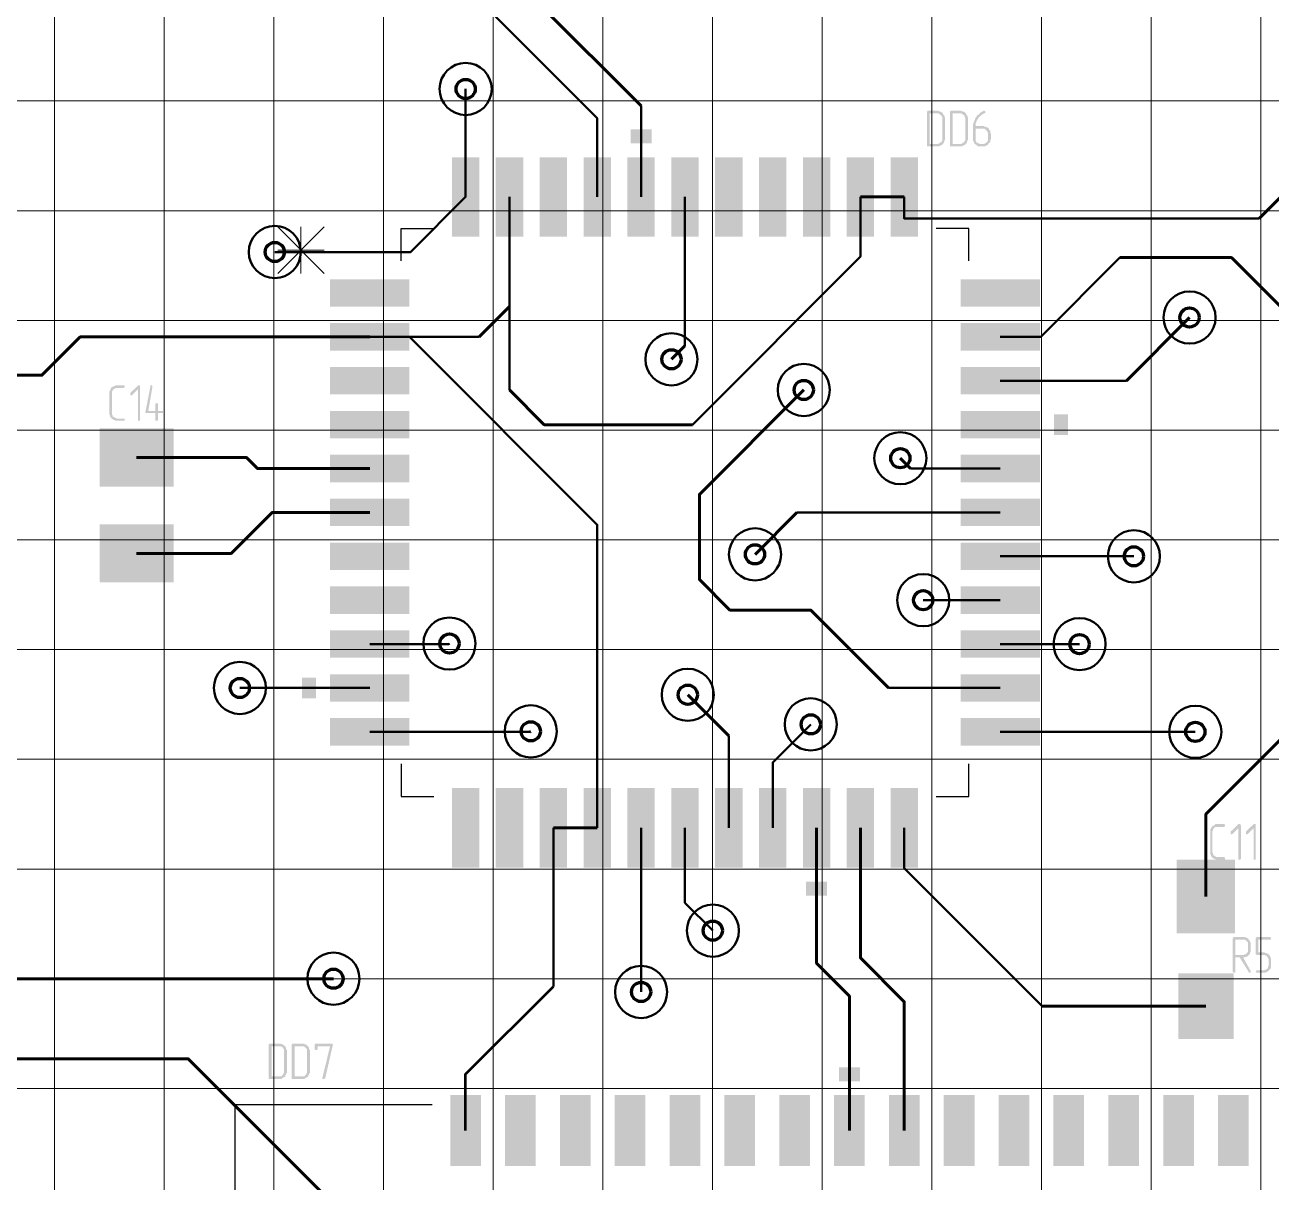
# Model space of a CAD drawing. Extents: x 260 to 1101, y 70 to 664.
# Drawn here: x 461.03 to 506.48, y 478.57 to 520.75 of the extents above; entities that cross this region are included whole.
import ezdxf

# ---------------------------------------------------------------- set-up
doc = ezdxf.new("R2010")
doc.units = 0
doc.header["$MEASUREMENT"] = 0
doc.layers.add('PDF _Геометрия', color=7, linetype='CONTINUOUS')
doc.layers.add('PDF _Сплошная заливка', color=7, linetype='CONTINUOUS')

msp = doc.modelspace()

# ---------------------------------------------------------------- hatches: boundary and pattern name
at = {"layer": 'PDF _Сплошная заливка', "transparency": 33554559}
h = msp.add_hatch(color=256, dxfattribs=at)
h.paths.add_polyline_path([(494.309, 517.522), (494.029, 517.522), (494.029, 516.405), (494.309, 516.405), (494.334, 516.405), (494.334, 516.405), (494.36, 516.43), (494.385, 516.43), (494.41, 516.455), (494.436, 516.455), (494.436, 516.455), (494.436, 516.481), (494.461, 516.481), (494.461, 516.506), (494.461, 516.506), (494.487, 516.532), (494.487, 516.557), (494.487, 516.582), (494.487, 517.344), (494.487, 517.344), (494.487, 517.344), (494.487, 517.37), (494.487, 517.37), (494.487, 517.395), (494.461, 517.421), (494.461, 517.446), (494.436, 517.471), (494.436, 517.471), (494.41, 517.471), (494.41, 517.497), (494.385, 517.497), (494.385, 517.497), (494.36, 517.522), (494.334, 517.522)], flags=0)
h.paths.add_polyline_path([(494.309, 517.624), (494.334, 517.624), (494.36, 517.598), (494.41, 517.598), (494.436, 517.573), (494.461, 517.573), (494.487, 517.548), (494.487, 517.548), (494.512, 517.522), (494.512, 517.522), (494.512, 517.497), (494.538, 517.471), (494.563, 517.446), (494.563, 517.421), (494.588, 517.37), (494.588, 517.37), (494.588, 517.344), (494.588, 516.582), (494.588, 516.582), (494.588, 516.582), (494.588, 516.582), (494.588, 516.582), (494.588, 516.557), (494.563, 516.532), (494.563, 516.506), (494.538, 516.455), (494.538, 516.43), (494.487, 516.405), (494.487, 516.405), (494.487, 516.379), (494.461, 516.379), (494.436, 516.354), (494.41, 516.354), (494.385, 516.328), (494.334, 516.328), (494.309, 516.328), (493.979, 516.328), (493.953, 516.328), (493.953, 516.328), (493.953, 516.328), (493.928, 516.328), (493.928, 516.354), (493.928, 516.354), (493.928, 517.573), (493.928, 517.573), (493.928, 517.573), (493.928, 517.598), (493.928, 517.598), (493.953, 517.598), (493.953, 517.598), (493.953, 517.624), (493.979, 517.624)], flags=0)
h = msp.add_hatch(color=256, dxfattribs=at)
h.paths.add_polyline_path([(495.147, 517.522), (494.868, 517.522), (494.868, 516.405), (495.147, 516.405), (495.173, 516.405), (495.173, 516.405), (495.198, 516.43), (495.223, 516.43), (495.249, 516.455), (495.274, 516.455), (495.274, 516.455), (495.274, 516.481), (495.274, 516.481), (495.3, 516.506), (495.3, 516.506), (495.325, 516.532), (495.325, 516.557), (495.325, 516.582), (495.325, 517.344), (495.325, 517.344), (495.325, 517.344), (495.325, 517.37), (495.325, 517.37), (495.3, 517.395), (495.3, 517.421), (495.3, 517.446), (495.274, 517.471), (495.274, 517.471), (495.249, 517.471), (495.249, 517.497), (495.223, 517.497), (495.223, 517.497), (495.198, 517.522), (495.173, 517.522)], flags=0)
h.paths.add_polyline_path([(495.147, 517.624), (495.173, 517.624), (495.198, 517.598), (495.249, 517.598), (495.274, 517.573), (495.3, 517.573), (495.325, 517.548), (495.325, 517.548), (495.35, 517.522), (495.35, 517.522), (495.35, 517.497), (495.376, 517.471), (495.401, 517.446), (495.401, 517.421), (495.427, 517.37), (495.427, 517.37), (495.427, 517.344), (495.427, 516.582), (495.427, 516.582), (495.427, 516.582), (495.427, 516.582), (495.427, 516.582), (495.427, 516.557), (495.401, 516.532), (495.401, 516.506), (495.376, 516.455), (495.376, 516.43), (495.325, 516.405), (495.325, 516.405), (495.325, 516.379), (495.3, 516.379), (495.274, 516.354), (495.249, 516.354), (495.223, 516.328), (495.173, 516.328), (495.147, 516.328), (494.792, 516.328), (494.792, 516.328), (494.792, 516.328), (494.792, 516.328), (494.766, 516.328), (494.766, 516.354), (494.766, 516.354), (494.766, 517.573), (494.766, 517.573), (494.766, 517.573), (494.766, 517.598), (494.766, 517.598), (494.766, 517.598), (494.792, 517.598), (494.792, 517.624), (494.817, 517.624)], flags=0)
h = msp.add_hatch(color=256, dxfattribs=at)
h.paths.add_polyline_path([(495.986, 516.963), (495.706, 516.963), (495.706, 516.582), (495.706, 516.582), (495.706, 516.582), (495.706, 516.557), (495.706, 516.557), (495.706, 516.532), (495.732, 516.506), (495.732, 516.481), (495.757, 516.455), (495.757, 516.455), (495.757, 516.455), (495.782, 516.455), (495.782, 516.43), (495.808, 516.43), (495.833, 516.43), (495.859, 516.405), (495.884, 516.405), (495.986, 516.405), (496.011, 516.405), (496.011, 516.405), (496.036, 516.43), (496.062, 516.43), (496.087, 516.455), (496.113, 516.455), (496.113, 516.455), (496.113, 516.481), (496.113, 516.481), (496.138, 516.506), (496.138, 516.506), (496.163, 516.532), (496.163, 516.557), (496.163, 516.582), (496.163, 516.786), (496.163, 516.786), (496.163, 516.786), (496.163, 516.811), (496.163, 516.836), (496.138, 516.836), (496.138, 516.862), (496.113, 516.887), (496.113, 516.913), (496.113, 516.913), (496.087, 516.913), (496.087, 516.938), (496.062, 516.938), (496.062, 516.938), (496.036, 516.963), (496.011, 516.963)], flags=0)
h.paths.add_polyline_path([(496.036, 517.624), (496.036, 517.624), (496.062, 517.598), (496.062, 517.598), (496.062, 517.598), (496.062, 517.573), (496.062, 517.573), (496.062, 517.573), (496.062, 517.573), (496.062, 517.548), (496.062, 517.548), (496.062, 517.548), (496.062, 517.548), (496.036, 517.522), (496.036, 517.522), (496.011, 517.522), (496.011, 517.522), (495.96, 517.497), (495.96, 517.497), (495.96, 517.497), (495.935, 517.471), (495.935, 517.471), (495.909, 517.471), (495.884, 517.446), (495.884, 517.446), (495.884, 517.421), (495.859, 517.421), (495.859, 517.395), (495.833, 517.395), (495.808, 517.37), (495.808, 517.344), (495.782, 517.319), (495.782, 517.319), (495.782, 517.294), (495.757, 517.294), (495.757, 517.268), (495.757, 517.268), (495.732, 517.243), (495.732, 517.217), (495.732, 517.192), (495.732, 517.192), (495.706, 517.167), (495.706, 517.167), (495.706, 517.141), (495.706, 517.116), (495.706, 517.116), (495.706, 517.09), (495.706, 517.065), (495.986, 517.065), (495.986, 517.065), (496.011, 517.065), (496.036, 517.04), (496.062, 517.04), (496.113, 517.014), (496.138, 517.014), (496.163, 516.989), (496.189, 516.963), (496.189, 516.963), (496.189, 516.938), (496.214, 516.913), (496.24, 516.887), (496.24, 516.862), (496.24, 516.811), (496.265, 516.786), (496.265, 516.582), (496.265, 516.582), (496.265, 516.582), (496.265, 516.582), (496.265, 516.582), (496.24, 516.557), (496.24, 516.532), (496.24, 516.481), (496.214, 516.455), (496.189, 516.43), (496.163, 516.405), (496.163, 516.405), (496.163, 516.379), (496.138, 516.379), (496.113, 516.354), (496.087, 516.354), (496.062, 516.328), (496.011, 516.328), (495.986, 516.328), (495.884, 516.328), (495.859, 516.328), (495.833, 516.328), (495.808, 516.328), (495.782, 516.328), (495.757, 516.354), (495.732, 516.379), (495.681, 516.405), (495.681, 516.405), (495.681, 516.405), (495.681, 516.405), (495.655, 516.43), (495.655, 516.455), (495.63, 516.481), (495.63, 516.506), (495.604, 516.557), (495.604, 516.582), (495.604, 516.582), (495.604, 517.014), (495.604, 517.014), (495.604, 517.014), (495.604, 517.014), (495.604, 517.04), (495.604, 517.065), (495.604, 517.065), (495.604, 517.09), (495.604, 517.116), (495.63, 517.167), (495.655, 517.243), (495.655, 517.268), (495.681, 517.294), (495.681, 517.319), (495.706, 517.37), (495.706, 517.37), (495.706, 517.37), (495.706, 517.37), (495.732, 517.395), (495.732, 517.395), (495.757, 517.421), (495.757, 517.446), (495.782, 517.471), (495.808, 517.471), (495.833, 517.497), (495.859, 517.522), (495.884, 517.548), (495.909, 517.573), (495.935, 517.573), (495.96, 517.598), (496.011, 517.624), (496.011, 517.624)], flags=0)
for points in [[(464.636, 507.616), (464.636, 507.616), (464.662, 507.591), (464.662, 507.591), (464.662, 507.591), (464.662, 507.591), (464.662, 507.565), (464.662, 507.565), (464.662, 507.565), (464.662, 507.54), (464.662, 507.54), (464.662, 507.54), (464.636, 507.54), (464.636, 507.515), (464.611, 507.515), (464.382, 507.515), (464.357, 507.515), (464.357, 507.515), (464.331, 507.515), (464.306, 507.489), (464.28, 507.489), (464.255, 507.464), (464.255, 507.464), (464.255, 507.464), (464.23, 507.438), (464.23, 507.438), (464.23, 507.413), (464.204, 507.388), (464.204, 507.362), (464.204, 507.337), (464.204, 506.6), (464.204, 506.6), (464.204, 506.575), (464.204, 506.575), (464.204, 506.549), (464.23, 506.524), (464.23, 506.499), (464.23, 506.473), (464.255, 506.473), (464.255, 506.473), (464.28, 506.448), (464.28, 506.448), (464.306, 506.448), (464.306, 506.422), (464.331, 506.422), (464.357, 506.422), (464.382, 506.397), (464.636, 506.397), (464.636, 506.397), (464.636, 506.397), (464.662, 506.397), (464.662, 506.397), (464.662, 506.372), (464.662, 506.372), (464.662, 506.372), (464.662, 506.372), (464.662, 506.346), (464.662, 506.346), (464.662, 506.321), (464.662, 506.321), (464.636, 506.321), (464.636, 506.321), (464.611, 506.321), (464.382, 506.321), (464.382, 506.321), (464.357, 506.321), (464.331, 506.321), (464.306, 506.346), (464.255, 506.346), (464.23, 506.372), (464.204, 506.397), (464.204, 506.397), (464.179, 506.397), (464.179, 506.422), (464.179, 506.422), (464.153, 506.448), (464.128, 506.473), (464.128, 506.524), (464.103, 506.549), (464.103, 506.575), (464.103, 506.6), (464.103, 507.337), (464.103, 507.337), (464.103, 507.337), (464.103, 507.362), (464.103, 507.362), (464.103, 507.388), (464.128, 507.413), (464.128, 507.438), (464.153, 507.464), (464.153, 507.489), (464.179, 507.54), (464.204, 507.54), (464.204, 507.54), (464.204, 507.54), (464.23, 507.565), (464.255, 507.565), (464.28, 507.591), (464.306, 507.591), (464.357, 507.616), (464.357, 507.616)], [(465.195, 507.616), (465.195, 507.616), (465.22, 507.591), (465.22, 507.591), (465.22, 507.591), (465.22, 507.591), (465.22, 507.565), (465.22, 506.372), (465.22, 506.346), (465.22, 506.346), (465.22, 506.346), (465.22, 506.321), (465.22, 506.321), (465.195, 506.321), (465.195, 506.321), (465.17, 506.321), (465.17, 506.321), (465.17, 506.321), (465.17, 506.321), (465.144, 506.321), (465.144, 506.321), (465.144, 506.346), (465.144, 506.346), (465.144, 506.372), (465.144, 507.464), (464.941, 507.261), (464.941, 507.261), (464.916, 507.261), (464.916, 507.235), (464.916, 507.235), (464.89, 507.235), (464.89, 507.235), (464.89, 507.261), (464.865, 507.261), (464.865, 507.261), (464.865, 507.261), (464.865, 507.286), (464.865, 507.286), (464.865, 507.286), (464.865, 507.311), (464.865, 507.311), (464.865, 507.337), (465.144, 507.591), (465.144, 507.616), (465.17, 507.616), (465.17, 507.616), (465.17, 507.616)], [(465.652, 507.616), (465.652, 507.616), (465.678, 507.591), (465.678, 507.591), (465.678, 507.591), (465.678, 507.591), (465.678, 507.565), (465.678, 507.565), (465.525, 506.676), (465.779, 506.676), (465.779, 506.93), (465.779, 506.93), (465.779, 506.93), (465.779, 506.93), (465.805, 506.956), (465.805, 506.956), (465.805, 506.956), (465.805, 506.956), (465.83, 506.956), (465.83, 506.956), (465.83, 506.956), (465.856, 506.956), (465.856, 506.956), (465.856, 506.956), (465.881, 506.956), (465.881, 506.93), (465.881, 506.93), (465.881, 506.676), (466.008, 506.676), (466.033, 506.676), (466.033, 506.676), (466.059, 506.676), (466.059, 506.676), (466.059, 506.651), (466.059, 506.651), (466.059, 506.651), (466.059, 506.651), (466.059, 506.626), (466.059, 506.626), (466.059, 506.6), (466.059, 506.6), (466.033, 506.6), (466.033, 506.6), (466.008, 506.6), (465.881, 506.6), (465.881, 506.372), (465.881, 506.346), (465.881, 506.346), (465.881, 506.346), (465.856, 506.321), (465.856, 506.321), (465.856, 506.321), (465.856, 506.321), (465.83, 506.321), (465.83, 506.321), (465.83, 506.321), (465.805, 506.321), (465.805, 506.321), (465.805, 506.321), (465.779, 506.346), (465.779, 506.346), (465.779, 506.372), (465.779, 506.6), (465.449, 506.6), (465.449, 506.6), (465.424, 506.6), (465.424, 506.6), (465.424, 506.6), (465.424, 506.626), (465.424, 506.626), (465.398, 506.651), (465.424, 506.651), (465.602, 507.565), (465.602, 507.591), (465.602, 507.591), (465.602, 507.591), (465.602, 507.616), (465.652, 507.616)], [(504.776, 491.614), (504.776, 491.614), (504.801, 491.589), (504.801, 491.589), (504.801, 491.589), (504.801, 491.589), (504.801, 491.563), (504.801, 491.563), (504.801, 491.563), (504.801, 491.538), (504.801, 491.538), (504.801, 491.538), (504.801, 491.538), (504.776, 491.538), (504.776, 491.513), (504.522, 491.513), (504.522, 491.513), (504.496, 491.513), (504.471, 491.513), (504.445, 491.513), (504.42, 491.487), (504.395, 491.462), (504.395, 491.462), (504.395, 491.462), (504.395, 491.436), (504.369, 491.436), (504.369, 491.411), (504.369, 491.386), (504.344, 491.36), (504.344, 491.335), (504.344, 490.598), (504.344, 490.598), (504.344, 490.573), (504.344, 490.573), (504.369, 490.548), (504.369, 490.522), (504.369, 490.497), (504.395, 490.497), (504.395, 490.471), (504.42, 490.471), (504.42, 490.446), (504.42, 490.446), (504.445, 490.446), (504.471, 490.42), (504.496, 490.42), (504.522, 490.42), (504.547, 490.42), (504.776, 490.42), (504.776, 490.395), (504.776, 490.395), (504.801, 490.395), (504.801, 490.395), (504.801, 490.395), (504.801, 490.37), (504.801, 490.37), (504.801, 490.37), (504.801, 490.344), (504.801, 490.344), (504.801, 490.319), (504.801, 490.319), (504.801, 490.319), (504.776, 490.319), (504.776, 490.319), (504.522, 490.319), (504.522, 490.319), (504.496, 490.319), (504.471, 490.319), (504.445, 490.344), (504.42, 490.344), (504.369, 490.37), (504.344, 490.395), (504.344, 490.395), (504.344, 490.395), (504.318, 490.42), (504.318, 490.42), (504.293, 490.446), (504.293, 490.471), (504.267, 490.522), (504.267, 490.548), (504.267, 490.573), (504.267, 490.598), (504.267, 491.335), (504.267, 491.335), (504.267, 491.335), (504.267, 491.36), (504.267, 491.36), (504.267, 491.386), (504.267, 491.411), (504.267, 491.436), (504.293, 491.462), (504.318, 491.513), (504.344, 491.538), (504.344, 491.538), (504.344, 491.538), (504.344, 491.538), (504.369, 491.563), (504.395, 491.563), (504.42, 491.589), (504.445, 491.614), (504.496, 491.614), (504.522, 491.614)], [(505.335, 491.614), (505.335, 491.614), (505.36, 491.614), (505.36, 491.589), (505.36, 491.589), (505.36, 491.589), (505.385, 491.563), (505.385, 490.37), (505.385, 490.344), (505.36, 490.344), (505.36, 490.344), (505.36, 490.319), (505.36, 490.319), (505.36, 490.319), (505.335, 490.319), (505.335, 490.319), (505.335, 490.319), (505.309, 490.319), (505.309, 490.319), (505.284, 490.319), (505.284, 490.319), (505.284, 490.344), (505.284, 490.344), (505.284, 490.37), (505.284, 491.462), (505.08, 491.259), (505.08, 491.259), (505.08, 491.259), (505.055, 491.259), (505.055, 491.233), (505.055, 491.233), (505.03, 491.259), (505.03, 491.259), (505.004, 491.259), (505.004, 491.259), (505.004, 491.259), (505.004, 491.284), (505.004, 491.284), (505.004, 491.284), (505.004, 491.309), (505.004, 491.309), (505.004, 491.335), (505.284, 491.614), (505.284, 491.614), (505.309, 491.614), (505.309, 491.614), (505.335, 491.614)], [(505.893, 491.614), (505.893, 491.614), (505.919, 491.614), (505.919, 491.589), (505.919, 491.589), (505.919, 491.589), (505.919, 491.563), (505.919, 490.37), (505.919, 490.344), (505.919, 490.344), (505.919, 490.344), (505.919, 490.319), (505.919, 490.319), (505.919, 490.319), (505.893, 490.319), (505.893, 490.319), (505.893, 490.319), (505.868, 490.319), (505.868, 490.319), (505.843, 490.319), (505.843, 490.319), (505.843, 490.344), (505.843, 490.344), (505.843, 490.37), (505.843, 491.462), (505.639, 491.259), (505.639, 491.259), (505.639, 491.259), (505.614, 491.259), (505.614, 491.233), (505.614, 491.233), (505.589, 491.259), (505.589, 491.259), (505.563, 491.259), (505.563, 491.259), (505.563, 491.259), (505.563, 491.284), (505.563, 491.284), (505.563, 491.284), (505.563, 491.309), (505.563, 491.309), (505.563, 491.335), (505.843, 491.614), (505.843, 491.614), (505.868, 491.614), (505.868, 491.614), (505.893, 491.614)], [(506.452, 487.499), (506.452, 487.499), (506.478, 487.474), (506.478, 487.474), (506.478, 487.474), (506.478, 487.474), (506.478, 487.449), (506.478, 487.449), (506.478, 487.449), (506.478, 487.423), (506.478, 487.423), (506.478, 487.423), (506.478, 487.423), (506.452, 487.398), (506.452, 487.398), (506.02, 487.398), (506.02, 486.941), (506.224, 486.941), (506.224, 486.941), (506.249, 486.941), (506.274, 486.915), (506.3, 486.915), (506.351, 486.89), (506.376, 486.89), (506.401, 486.864), (506.401, 486.839), (506.427, 486.839), (506.427, 486.814), (506.452, 486.788), (506.452, 486.763), (506.478, 486.738), (506.478, 486.687), (506.478, 486.661), (506.478, 486.483), (506.478, 486.483), (506.478, 486.458), (506.478, 486.458), (506.478, 486.458), (506.478, 486.433), (506.478, 486.407), (506.478, 486.382), (506.452, 486.331), (506.427, 486.306), (506.401, 486.28), (506.401, 486.28), (506.401, 486.255), (506.376, 486.255), (506.351, 486.229), (506.325, 486.229), (506.3, 486.204), (506.249, 486.204), (506.198, 486.204), (505.97, 486.204), (505.97, 486.204), (505.944, 486.204), (505.944, 486.204), (505.944, 486.204), (505.944, 486.229), (505.944, 486.229), (505.919, 486.255), (505.919, 486.255), (505.944, 486.255), (505.944, 486.255), (505.944, 486.28), (505.944, 486.28), (505.944, 486.28), (505.97, 486.28), (505.97, 486.28), (506.224, 486.28), (506.249, 486.28), (506.249, 486.306), (506.274, 486.306), (506.3, 486.306), (506.325, 486.331), (506.351, 486.331), (506.351, 486.357), (506.351, 486.357), (506.351, 486.357), (506.376, 486.382), (506.376, 486.407), (506.376, 486.433), (506.401, 486.458), (506.401, 486.483), (506.401, 486.661), (506.401, 486.661), (506.401, 486.661), (506.401, 486.687), (506.376, 486.712), (506.376, 486.712), (506.376, 486.738), (506.351, 486.763), (506.351, 486.788), (506.325, 486.788), (506.325, 486.788), (506.325, 486.814), (506.3, 486.814), (506.274, 486.814), (506.274, 486.839), (506.249, 486.839), (506.198, 486.839), (505.97, 486.839), (505.97, 486.839), (505.944, 486.839), (505.944, 486.864), (505.944, 486.864), (505.944, 486.864), (505.919, 486.89), (505.919, 487.449), (505.919, 487.449), (505.919, 487.449), (505.944, 487.474), (505.944, 487.474), (505.944, 487.474), (505.944, 487.499), (505.97, 487.499), (505.97, 487.499)], [(472.207, 483.613), (472.232, 483.613), (472.232, 483.613), (472.232, 483.613), (472.258, 483.588), (472.258, 483.588), (472.258, 483.562), (472.258, 483.562), (471.978, 482.343), (471.978, 482.343), (471.978, 482.343), (471.953, 482.343), (471.953, 482.318), (471.927, 482.318), (471.927, 482.318), (471.902, 482.318), (471.902, 482.318), (471.902, 482.318), (471.876, 482.318), (471.876, 482.343), (471.876, 482.343), (471.876, 482.369), (471.876, 482.369), (472.156, 483.512), (471.699, 483.512), (471.699, 483.435), (471.699, 483.435), (471.699, 483.41), (471.699, 483.41), (471.673, 483.385), (471.673, 483.385), (471.673, 483.385), (471.648, 483.385), (471.648, 483.385), (471.648, 483.385), (471.648, 483.385), (471.622, 483.385), (471.622, 483.385), (471.622, 483.385), (471.597, 483.41), (471.597, 483.41), (471.597, 483.435), (471.597, 483.562), (471.597, 483.562), (471.597, 483.588), (471.597, 483.588), (471.597, 483.588), (471.622, 483.613), (471.622, 483.613), (471.622, 483.613), (471.648, 483.613)]]:
    msp.add_hatch(color=256, dxfattribs=at).paths.add_polyline_path(points)
h = msp.add_hatch(color=256, dxfattribs=at)
h.paths.add_polyline_path([(505.461, 487.398), (505.182, 487.398), (505.182, 486.839), (505.487, 486.839), (505.487, 486.839), (505.512, 486.864), (505.538, 486.864), (505.563, 486.864), (505.563, 486.89), (505.589, 486.89), (505.589, 486.89), (505.614, 486.915), (505.614, 486.915), (505.614, 486.941), (505.639, 486.966), (505.639, 486.966), (505.639, 486.991), (505.639, 487.042), (505.639, 487.22), (505.639, 487.22), (505.639, 487.22), (505.639, 487.245), (505.639, 487.271), (505.639, 487.271), (505.639, 487.296), (505.614, 487.322), (505.589, 487.347), (505.589, 487.347), (505.589, 487.347), (505.563, 487.372), (505.563, 487.372), (505.538, 487.398), (505.512, 487.398), (505.487, 487.398)], flags=0)
h.paths.add_polyline_path([(505.487, 487.499), (505.512, 487.499), (505.538, 487.499), (505.563, 487.474), (505.589, 487.474), (505.639, 487.449), (505.665, 487.423), (505.665, 487.423), (505.665, 487.423), (505.665, 487.398), (505.69, 487.372), (505.716, 487.372), (505.716, 487.322), (505.741, 487.296), (505.741, 487.271), (505.741, 487.245), (505.741, 487.22), (505.741, 487.042), (505.741, 487.017), (505.741, 487.017), (505.741, 487.017), (505.741, 487.017), (505.741, 486.991), (505.741, 486.966), (505.716, 486.941), (505.716, 486.89), (505.69, 486.864), (505.665, 486.839), (505.665, 486.839), (505.665, 486.839), (505.639, 486.814), (505.639, 486.814), (505.614, 486.788), (505.589, 486.788), (505.538, 486.763), (505.512, 486.763), (505.461, 486.763), (505.461, 486.763), (505.741, 486.255), (505.741, 486.255), (505.741, 486.255), (505.741, 486.255), (505.741, 486.229), (505.741, 486.229), (505.741, 486.229), (505.741, 486.229), (505.741, 486.204), (505.716, 486.204), (505.716, 486.204), (505.716, 486.204), (505.69, 486.204), (505.69, 486.204), (505.665, 486.204), (505.665, 486.204), (505.665, 486.204), (505.665, 486.204), (505.665, 486.229), (505.335, 486.763), (505.182, 486.763), (505.182, 486.229), (505.182, 486.229), (505.182, 486.229), (505.182, 486.229), (505.182, 486.204), (505.182, 486.204), (505.157, 486.204), (505.157, 486.204), (505.131, 486.204), (505.131, 486.204), (505.131, 486.204), (505.131, 486.204), (505.106, 486.204), (505.106, 486.204), (505.106, 486.204), (505.106, 486.229), (505.08, 486.229), (505.08, 487.449), (505.08, 487.449), (505.08, 487.449), (505.106, 487.474), (505.106, 487.474), (505.106, 487.474), (505.106, 487.499), (505.131, 487.499), (505.131, 487.499)], flags=0)
h = msp.add_hatch(color=256, dxfattribs=at)
h.paths.add_polyline_path([(470.301, 483.512), (470.022, 483.512), (470.022, 482.419), (470.301, 482.419), (470.327, 482.419), (470.352, 482.419), (470.352, 482.419), (470.378, 482.419), (470.403, 482.445), (470.428, 482.47), (470.428, 482.47), (470.428, 482.47), (470.454, 482.496), (470.454, 482.496), (470.454, 482.521), (470.479, 482.547), (470.479, 482.572), (470.479, 482.597), (470.479, 483.334), (470.479, 483.334), (470.479, 483.359), (470.479, 483.359), (470.479, 483.385), (470.479, 483.41), (470.454, 483.435), (470.454, 483.435), (470.428, 483.461), (470.428, 483.461), (470.428, 483.486), (470.403, 483.486), (470.378, 483.486), (470.378, 483.512), (470.352, 483.512), (470.327, 483.512)], flags=0)
h.paths.add_polyline_path([(470.327, 483.613), (470.327, 483.613), (470.352, 483.613), (470.403, 483.588), (470.428, 483.588), (470.454, 483.562), (470.505, 483.537), (470.505, 483.537), (470.505, 483.537), (470.505, 483.512), (470.53, 483.512), (470.53, 483.486), (470.555, 483.461), (470.555, 483.41), (470.581, 483.385), (470.581, 483.359), (470.581, 483.334), (470.581, 482.597), (470.581, 482.597), (470.581, 482.597), (470.581, 482.572), (470.581, 482.572), (470.581, 482.547), (470.555, 482.521), (470.555, 482.496), (470.53, 482.47), (470.53, 482.419), (470.505, 482.394), (470.479, 482.394), (470.479, 482.394), (470.454, 482.369), (470.428, 482.369), (470.403, 482.343), (470.378, 482.318), (470.327, 482.318), (470.301, 482.318), (469.971, 482.318), (469.946, 482.318), (469.946, 482.318), (469.946, 482.318), (469.92, 482.343), (469.92, 482.343), (469.92, 482.369), (469.92, 483.562), (469.92, 483.562), (469.92, 483.588), (469.92, 483.588), (469.92, 483.588), (469.946, 483.613), (469.946, 483.613), (469.946, 483.613), (469.971, 483.613), (470.301, 483.613)], flags=0)
h = msp.add_hatch(color=256, dxfattribs=at)
h.paths.add_polyline_path([(471.14, 483.512), (470.86, 483.512), (470.86, 482.419), (471.14, 482.419), (471.165, 482.419), (471.165, 482.419), (471.191, 482.419), (471.216, 482.419), (471.241, 482.445), (471.267, 482.47), (471.267, 482.47), (471.267, 482.47), (471.292, 482.496), (471.292, 482.496), (471.292, 482.521), (471.318, 482.547), (471.318, 482.572), (471.318, 482.597), (471.318, 483.334), (471.318, 483.334), (471.318, 483.359), (471.318, 483.359), (471.318, 483.385), (471.318, 483.41), (471.292, 483.435), (471.292, 483.435), (471.267, 483.461), (471.267, 483.461), (471.241, 483.486), (471.241, 483.486), (471.216, 483.486), (471.216, 483.512), (471.191, 483.512), (471.165, 483.512)], flags=0)
h.paths.add_polyline_path([(471.14, 483.613), (471.165, 483.613), (471.191, 483.613), (471.241, 483.588), (471.267, 483.588), (471.292, 483.562), (471.318, 483.537), (471.343, 483.537), (471.343, 483.537), (471.343, 483.512), (471.368, 483.512), (471.368, 483.486), (471.394, 483.461), (471.394, 483.41), (471.419, 483.385), (471.419, 483.359), (471.419, 483.334), (471.419, 482.597), (471.419, 482.597), (471.419, 482.597), (471.419, 482.572), (471.419, 482.572), (471.419, 482.547), (471.394, 482.521), (471.394, 482.496), (471.368, 482.47), (471.368, 482.419), (471.343, 482.394), (471.318, 482.394), (471.318, 482.394), (471.292, 482.369), (471.267, 482.369), (471.241, 482.343), (471.216, 482.318), (471.165, 482.318), (471.14, 482.318), (470.809, 482.318), (470.784, 482.318), (470.784, 482.318), (470.784, 482.318), (470.759, 482.343), (470.759, 482.343), (470.759, 482.369), (470.759, 483.562), (470.759, 483.562), (470.759, 483.588), (470.759, 483.588), (470.759, 483.588), (470.784, 483.613), (470.784, 483.613), (470.784, 483.613), (470.809, 483.613)], flags=0)

# ---------------------------------------------------------------- linework, layer by layer
at = {"layer": 'PDF _Геометрия', "lineweight": 20}
for points in [[(462.099, 400.739), (462.099, 401.979), (462.099, 561.979)], [(466.1, 399.499), (466.1, 401.979), (466.1, 561.979)], [(470.1, 400.739), (470.1, 401.979), (470.1, 561.979)], [(474.101, 399.499), (474.101, 401.979), (474.101, 561.979)], [(478.102, 400.739), (478.102, 401.979), (478.102, 561.979)], [(482.103, 399.499), (482.103, 401.979), (482.103, 561.979)], [(486.103, 400.739), (486.103, 401.979), (486.103, 561.979)], [(490.104, 399.499), (490.104, 401.979), (490.104, 561.979)], [(494.105, 400.739), (494.105, 401.979), (494.105, 561.979)], [(498.106, 399.499), (498.106, 401.979), (498.106, 561.979)], [(502.106, 400.739), (502.106, 401.979), (502.106, 561.979)], [(506.107, 399.499), (506.107, 401.979), (506.107, 561.979)], [(368.842, 517.979), (370.082, 517.979), (610.126, 517.979)], [(367.601, 513.979), (370.082, 513.979), (610.126, 513.979)], [(368.842, 509.979), (370.082, 509.979), (610.126, 509.979)], [(367.601, 505.979), (370.082, 505.979), (610.126, 505.979)], [(368.842, 501.979), (370.082, 501.979), (610.126, 501.979)], [(367.601, 497.979), (370.082, 497.979), (610.126, 497.979)], [(368.842, 493.979), (370.082, 493.979), (610.126, 493.979)], [(367.601, 489.979), (370.082, 489.979), (610.126, 489.979)], [(368.842, 485.979), (370.082, 485.979), (610.126, 485.979)], [(367.601, 481.979), (370.082, 481.979), (610.126, 481.979)]]:
    msp.add_lwpolyline(points, dxfattribs=at)
at = {"layer": 'PDF _Геометрия', "lineweight": 60}
for points in [[(483.503, 517.795), (479.814, 521.483), (479.814, 531.522), (484.183, 535.89), (484.183, 537.739)], [(506.051, 513.691), (507.613, 515.254), (507.613, 516.979)], [(491.504, 514.479), (493.105, 514.479)], [(508.795, 500.788), (508.795, 508.51), (505.035, 512.269), (500.97, 512.269)], [(473.601, 509.379), (463.044, 509.379), (461.644, 507.979), (454.734, 507.979), (451.097, 507.979), (448.806, 507.979), (446.299, 510.485), (445.029, 510.485), (445.029, 480.011), (455.098, 469.944), (455.098, 465.33), (462.748, 472.979)], [(477.598, 509.379), (478.702, 510.483)], [(501.204, 507.779), (503.511, 510.085)], [(484.61, 508.561), (485.103, 509.054)], [(478.702, 507.443), (479.969, 506.176), (485.376, 506.176)], [(489.436, 507.443), (485.627, 503.634), (485.627, 500.534), (486.744, 499.418), (489.691, 499.418), (492.53, 496.579)], [(465.1, 504.979), (469.113, 504.979), (469.513, 504.579), (473.601, 504.579)], [(493.334, 504.579), (492.959, 504.954)], [(504.107, 488.979), (504.107, 491.979), (517.109, 504.979)], [(465.1, 501.485), (468.554, 501.485), (470.048, 502.979), (473.601, 502.979)], [(487.658, 501.449), (489.189, 502.979)], [(486.703, 494.834), (485.205, 496.332)], [(479.46, 494.979), (479.478, 494.997)], [(487.104, 410.899), (483.929, 414.073), (477.598, 414.073), (475.718, 415.952), (475.718, 437.898), (477.344, 439.523), (477.344, 472.696), (466.979, 483.059), (450.72, 483.059), (447.096, 486.682), (447.096, 491.899)], [(480.302, 491.479), (481.902, 491.479)], [(491.104, 480.444), (491.104, 485.345), (489.904, 486.545), (489.904, 491.479)], [(493.105, 480.444), (493.105, 485.142), (491.504, 486.742), (491.504, 491.479)], [(457.098, 485.979), (472.279, 485.979)], [(498.135, 484.979), (504.107, 484.979)]]:
    msp.add_lwpolyline(points, dxfattribs=at)
at = {"layer": 'PDF _Геометрия', "lineweight": 50}
for points in [[(481.902, 514.479), (481.902, 517.349), (477.72, 521.531)], [(470.141, 512.472), (475.094, 512.472), (477.102, 514.479), (477.102, 518.416)], [(483.503, 514.479), (483.503, 517.795)], [(478.702, 507.443), (478.702, 510.483), (478.702, 514.479)], [(485.103, 509.054), (485.103, 514.479)], [(485.376, 506.176), (491.504, 512.304), (491.504, 514.479)], [(506.051, 513.691), (493.105, 513.691), (493.105, 514.479)], [(496.605, 509.379), (498.08, 509.379), (500.97, 512.269)], [(473.601, 509.379), (475.052, 509.379)], [(481.902, 491.479), (481.902, 502.53), (475.052, 509.379), (477.598, 509.379)], [(496.605, 507.779), (501.204, 507.779)], [(493.334, 504.579), (496.605, 504.579)], [(489.189, 502.979), (496.605, 502.979)], [(496.605, 501.379), (501.478, 501.379)], [(493.793, 499.779), (496.605, 499.779)], [(473.601, 498.179), (476.494, 498.179), (476.512, 498.197)], [(496.605, 498.179), (499.497, 498.179)], [(468.866, 496.579), (473.601, 496.579)], [(492.53, 496.579), (496.605, 496.579)], [(488.304, 491.479), (488.304, 493.865), (489.69, 495.251)], [(473.601, 494.979), (479.46, 494.979)], [(486.703, 491.479), (486.703, 494.834)], [(496.605, 494.979), (503.72, 494.979)], [(480.302, 485.7), (480.302, 491.479)], [(483.503, 485.497), (483.503, 491.479)], [(486.119, 487.733), (485.103, 488.749), (485.103, 491.479)], [(498.135, 484.979), (493.105, 490.009), (493.105, 491.479)]]:
    msp.add_lwpolyline(points, dxfattribs=at)
at = {"layer": 'PDF _Геометрия', "lineweight": 15}
for points in [[(470.246, 513.387), (471.938, 511.694)], [(470.246, 511.694), (471.938, 513.387)], [(471.092, 511.694), (471.092, 513.387)], [(470.246, 512.541), (471.938, 512.541)]]:
    msp.add_lwpolyline(points, dxfattribs=at)
at = {"layer": 'PDF _Геометрия', "lineweight": 30}
for points in [[(474.747, 512.145), (474.747, 513.333), (475.936, 513.333)], [(495.459, 512.145), (495.459, 513.333), (494.27, 513.333)], [(474.747, 493.814), (474.747, 492.625), (475.936, 492.625)], [(494.27, 492.625), (495.459, 492.625), (495.459, 493.814)], [(468.691, 474.204), (468.691, 481.388), (475.876, 481.388)]]:
    msp.add_lwpolyline(points, dxfattribs=at)
at = {"layer": 'PDF _Геометрия', "lineweight": 53}
msp.add_lwpolyline([(477.102, 480.444), (477.102, 482.5), (480.302, 485.7)], dxfattribs=at)
at = {"layer": 'PDF _Геометрия', "lineweight": 50}
for centre in [(477.102, 518.416), (470.141, 512.472), (503.511, 510.084), (484.61, 508.561), (489.437, 507.443), (492.959, 504.954), (487.658, 501.449), (501.478, 501.379), (493.794, 499.779), (476.512, 498.197), (499.497, 498.179), (468.866, 496.579), (485.205, 496.332), (489.691, 495.251), (479.478, 494.997), (503.72, 494.979), (486.12, 487.733), (472.279, 485.979), (483.503, 485.497)]:
    msp.add_circle(centre, 0.95, dxfattribs=at)
at = {"layer": 'PDF _Геометрия', "color": 7, "lineweight": 70, "true_color": 0xffffff}
for centre in [(477.102, 518.416), (470.141, 512.472), (503.511, 510.085), (484.61, 508.561), (489.436, 507.443), (492.959, 504.954), (487.658, 501.449), (501.478, 501.379), (493.793, 499.779), (476.512, 498.197), (499.497, 498.179), (468.866, 496.579), (485.205, 496.332), (489.691, 495.251), (479.478, 494.997), (503.72, 494.979), (486.119, 487.733), (472.279, 485.979), (483.503, 485.497)]:
    msp.add_circle(centre, 0.35, dxfattribs=at)
at = {"layer": 'PDF _Сплошная заливка', "lineweight": 0, "transparency": 33554559}
for points in [[(483.884, 516.437), (483.122, 516.437), (483.884, 516.945), (483.122, 516.945)], [(498.564, 506.56), (499.072, 506.56), (498.564, 505.798), (499.072, 505.798)], [(471.643, 496.96), (471.135, 496.96), (471.643, 496.198), (471.135, 496.198)], [(490.285, 489.521), (489.523, 489.521), (490.285, 489.013), (489.523, 489.013)], [(491.485, 482.242), (491.485, 482.75), (490.723, 482.242), (490.723, 482.75)]]:
    msp.add_solid(points, dxfattribs=at)
at = {"layer": 'PDF _Сплошная заливка', "lineweight": 30, "transparency": 33554559}
for points in [[(477.602, 515.929), (477.602, 513.029), (476.602, 515.929), (476.602, 513.029)], [(477.602, 515.929), (477.602, 513.029), (476.602, 515.929), (476.602, 513.029)], [(479.202, 515.929), (479.202, 513.029), (478.202, 515.929), (478.202, 513.029)], [(479.202, 515.929), (479.202, 513.029), (478.202, 515.929), (478.202, 513.029)], [(480.802, 515.929), (480.802, 513.029), (479.802, 515.929), (479.802, 513.029)], [(480.802, 515.929), (480.802, 513.029), (479.802, 515.929), (479.802, 513.029)], [(482.403, 515.929), (482.403, 513.029), (481.402, 515.929), (481.402, 513.029)], [(482.403, 515.929), (482.403, 513.029), (481.402, 515.929), (481.402, 513.029)], [(484.003, 515.929), (484.003, 513.029), (483.003, 515.929), (483.003, 513.029)], [(484.003, 515.929), (484.003, 513.029), (483.003, 515.929), (483.003, 513.029)], [(485.603, 515.929), (485.603, 513.029), (484.603, 515.929), (484.603, 513.029)], [(485.603, 515.929), (485.603, 513.029), (484.603, 515.929), (484.603, 513.029)], [(487.204, 515.929), (487.204, 513.029), (486.203, 515.929), (486.203, 513.029)], [(487.204, 515.929), (487.204, 513.029), (486.203, 515.929), (486.203, 513.029)], [(488.804, 515.929), (488.804, 513.029), (487.804, 515.929), (487.804, 513.029)], [(488.804, 515.929), (488.804, 513.029), (487.804, 515.929), (487.804, 513.029)], [(490.404, 515.929), (490.404, 513.029), (489.404, 515.929), (489.404, 513.029)], [(490.404, 515.929), (490.404, 513.029), (489.404, 515.929), (489.404, 513.029)], [(492.004, 515.929), (492.004, 513.029), (491.004, 515.929), (491.004, 513.029)], [(492.004, 515.929), (492.004, 513.029), (491.004, 515.929), (491.004, 513.029)], [(493.605, 515.929), (493.605, 513.029), (492.605, 515.929), (492.605, 513.029)], [(493.605, 515.929), (493.605, 513.029), (492.605, 515.929), (492.605, 513.029)], [(472.151, 511.479), (475.051, 511.479), (472.151, 510.479), (475.051, 510.479)], [(472.151, 511.479), (475.051, 511.479), (472.151, 510.479), (475.051, 510.479)], [(495.155, 511.479), (498.056, 511.479), (495.155, 510.479), (498.056, 510.479)], [(495.155, 511.479), (498.056, 511.479), (495.155, 510.479), (498.056, 510.479)], [(472.151, 509.879), (475.051, 509.879), (472.151, 508.879), (475.051, 508.879)], [(472.151, 509.879), (475.051, 509.879), (472.151, 508.879), (475.051, 508.879)], [(495.155, 509.879), (498.056, 509.879), (495.155, 508.879), (498.056, 508.879)], [(495.155, 509.879), (498.056, 509.879), (495.155, 508.879), (498.056, 508.879)], [(472.151, 508.279), (475.051, 508.279), (472.151, 507.279), (475.051, 507.279)], [(472.151, 508.279), (475.051, 508.279), (472.151, 507.279), (475.051, 507.279)], [(495.155, 508.279), (498.056, 508.279), (495.155, 507.279), (498.056, 507.279)], [(495.155, 508.279), (498.056, 508.279), (495.155, 507.279), (498.056, 507.279)], [(472.151, 506.679), (475.051, 506.679), (472.151, 505.679), (475.051, 505.679)], [(472.151, 506.679), (475.051, 506.679), (472.151, 505.679), (475.051, 505.679)], [(495.155, 506.679), (498.056, 506.679), (495.155, 505.679), (498.056, 505.679)], [(495.155, 506.679), (498.056, 506.679), (495.155, 505.679), (498.056, 505.679)], [(463.753, 506.04), (466.446, 506.04), (463.753, 503.918), (466.446, 503.918)], [(463.753, 506.04), (466.446, 506.04), (463.753, 503.918), (466.446, 503.918)], [(472.151, 505.079), (475.051, 505.079), (472.151, 504.079), (475.051, 504.079)], [(472.151, 505.079), (475.051, 505.079), (472.151, 504.079), (475.051, 504.079)], [(495.155, 505.079), (498.056, 505.079), (495.155, 504.079), (498.056, 504.079)], [(495.155, 505.079), (498.056, 505.079), (495.155, 504.079), (498.056, 504.079)], [(472.151, 503.479), (475.051, 503.479), (472.151, 502.479), (475.051, 502.479)], [(472.151, 503.479), (475.051, 503.479), (472.151, 502.479), (475.051, 502.479)], [(495.155, 503.479), (498.056, 503.479), (495.155, 502.479), (498.056, 502.479)], [(495.155, 503.479), (498.056, 503.479), (495.155, 502.479), (498.056, 502.479)], [(463.753, 502.546), (466.446, 502.546), (463.753, 500.424), (466.446, 500.424)], [(463.753, 502.546), (466.446, 502.546), (463.753, 500.424), (466.446, 500.424)], [(472.151, 501.879), (475.051, 501.879), (472.151, 500.879), (475.051, 500.879)], [(472.151, 501.879), (475.051, 501.879), (472.151, 500.879), (475.051, 500.879)], [(495.155, 501.879), (498.056, 501.879), (495.155, 500.879), (498.056, 500.879)], [(495.155, 501.879), (498.056, 501.879), (495.155, 500.879), (498.056, 500.879)], [(472.151, 500.279), (475.051, 500.279), (472.151, 499.279), (475.051, 499.279)], [(472.151, 500.279), (475.051, 500.279), (472.151, 499.279), (475.051, 499.279)], [(495.155, 500.279), (498.056, 500.279), (495.155, 499.279), (498.056, 499.279)], [(495.155, 500.279), (498.056, 500.279), (495.155, 499.279), (498.056, 499.279)], [(472.151, 498.679), (475.051, 498.679), (472.151, 497.679), (475.051, 497.679)], [(472.151, 498.679), (475.051, 498.679), (472.151, 497.679), (475.051, 497.679)], [(495.155, 498.679), (498.056, 498.679), (495.155, 497.679), (498.056, 497.679)], [(495.155, 498.679), (498.056, 498.679), (495.155, 497.679), (498.056, 497.679)], [(472.151, 497.079), (475.051, 497.079), (472.151, 496.079), (475.051, 496.079)], [(472.151, 497.079), (475.051, 497.079), (472.151, 496.079), (475.051, 496.079)], [(495.155, 497.079), (498.056, 497.079), (495.155, 496.079), (498.056, 496.079)], [(495.155, 497.079), (498.056, 497.079), (495.155, 496.079), (498.056, 496.079)], [(472.151, 495.479), (475.051, 495.479), (472.151, 494.479), (475.051, 494.479)], [(472.151, 495.479), (475.051, 495.479), (472.151, 494.479), (475.051, 494.479)], [(495.155, 495.479), (498.056, 495.479), (495.155, 494.479), (498.056, 494.479)], [(495.155, 495.479), (498.056, 495.479), (495.155, 494.479), (498.056, 494.479)], [(477.602, 492.929), (477.602, 490.029), (476.602, 492.929), (476.602, 490.029)], [(477.602, 492.929), (477.602, 490.029), (476.602, 492.929), (476.602, 490.029)], [(479.202, 492.929), (479.202, 490.029), (478.202, 492.929), (478.202, 490.029)], [(479.202, 492.929), (479.202, 490.029), (478.202, 492.929), (478.202, 490.029)], [(480.802, 492.929), (480.802, 490.029), (479.802, 492.929), (479.802, 490.029)], [(480.802, 492.929), (480.802, 490.029), (479.802, 492.929), (479.802, 490.029)], [(482.403, 492.929), (482.403, 490.029), (481.402, 492.929), (481.402, 490.029)], [(482.403, 492.929), (482.403, 490.029), (481.402, 492.929), (481.402, 490.029)], [(484.003, 492.929), (484.003, 490.029), (483.003, 492.929), (483.003, 490.029)], [(484.003, 492.929), (484.003, 490.029), (483.003, 492.929), (483.003, 490.029)], [(485.603, 492.929), (485.603, 490.029), (484.603, 492.929), (484.603, 490.029)], [(485.603, 492.929), (485.603, 490.029), (484.603, 492.929), (484.603, 490.029)], [(487.204, 492.929), (487.204, 490.029), (486.203, 492.929), (486.203, 490.029)], [(487.204, 492.929), (487.204, 490.029), (486.203, 492.929), (486.203, 490.029)], [(488.804, 492.929), (488.804, 490.029), (487.804, 492.929), (487.804, 490.029)], [(488.804, 492.929), (488.804, 490.029), (487.804, 492.929), (487.804, 490.029)], [(490.404, 492.929), (490.404, 490.029), (489.404, 492.929), (489.404, 490.029)], [(490.404, 492.929), (490.404, 490.029), (489.404, 492.929), (489.404, 490.029)], [(492.004, 492.929), (492.004, 490.029), (491.004, 492.929), (491.004, 490.029)], [(492.004, 492.929), (492.004, 490.029), (491.004, 492.929), (491.004, 490.029)], [(493.605, 492.929), (493.605, 490.029), (492.605, 492.929), (492.605, 490.029)], [(493.605, 492.929), (493.605, 490.029), (492.605, 492.929), (492.605, 490.029)], [(503.045, 487.633), (503.045, 490.325), (505.168, 487.633), (505.168, 490.325)], [(503.045, 487.633), (503.045, 490.325), (505.168, 487.633), (505.168, 490.325)], [(503.096, 483.785), (503.096, 486.173), (505.117, 483.785), (505.117, 486.173)], [(503.096, 483.785), (503.096, 486.173), (505.117, 483.785), (505.117, 486.173)], [(477.661, 481.734), (477.661, 479.153), (476.542, 481.734), (476.542, 479.153)], [(477.661, 481.734), (477.661, 479.153), (476.542, 481.734), (476.542, 479.153)], [(479.662, 481.734), (479.662, 479.153), (478.542, 481.734), (478.542, 479.153)], [(479.662, 481.734), (479.662, 479.153), (478.542, 481.734), (478.542, 479.153)], [(481.662, 481.734), (481.662, 479.153), (480.543, 481.734), (480.543, 479.153)], [(481.662, 481.734), (481.662, 479.153), (480.543, 481.734), (480.543, 479.153)], [(483.663, 481.734), (483.663, 479.153), (482.543, 481.734), (482.543, 479.153)], [(483.663, 481.734), (483.663, 479.153), (482.543, 481.734), (482.543, 479.153)], [(485.663, 481.734), (485.663, 479.153), (484.543, 481.734), (484.543, 479.153)], [(485.663, 481.734), (485.663, 479.153), (484.543, 481.734), (484.543, 479.153)], [(487.663, 481.734), (487.663, 479.153), (486.544, 481.734), (486.544, 479.153)], [(487.663, 481.734), (487.663, 479.153), (486.544, 481.734), (486.544, 479.153)], [(489.664, 481.734), (489.664, 479.153), (488.544, 481.734), (488.544, 479.153)], [(489.664, 481.734), (489.664, 479.153), (488.544, 481.734), (488.544, 479.153)], [(491.664, 481.734), (491.664, 479.153), (490.545, 481.734), (490.545, 479.153)], [(491.664, 481.734), (491.664, 479.153), (490.545, 481.734), (490.545, 479.153)], [(493.664, 481.734), (493.664, 479.153), (492.545, 481.734), (492.545, 479.153)], [(493.664, 481.734), (493.664, 479.153), (492.545, 481.734), (492.545, 479.153)], [(495.665, 481.734), (495.665, 479.153), (494.545, 481.734), (494.545, 479.153)], [(495.665, 481.734), (495.665, 479.153), (494.545, 481.734), (494.545, 479.153)], [(497.665, 481.734), (497.665, 479.153), (496.546, 481.734), (496.546, 479.153)], [(497.665, 481.734), (497.665, 479.153), (496.546, 481.734), (496.546, 479.153)], [(499.665, 481.734), (499.665, 479.153), (498.546, 481.734), (498.546, 479.153)], [(499.665, 481.734), (499.665, 479.153), (498.546, 481.734), (498.546, 479.153)], [(501.666, 481.734), (501.666, 479.153), (500.547, 481.734), (500.547, 479.153)], [(501.666, 481.734), (501.666, 479.153), (500.547, 481.734), (500.547, 479.153)], [(503.666, 481.734), (503.666, 479.153), (502.547, 481.734), (502.547, 479.153)], [(503.666, 481.734), (503.666, 479.153), (502.547, 481.734), (502.547, 479.153)], [(505.667, 481.734), (505.667, 479.153), (504.547, 481.734), (504.547, 479.153)], [(505.667, 481.734), (505.667, 479.153), (504.547, 481.734), (504.547, 479.153)]]:
    msp.add_solid(points, dxfattribs=at)

doc.saveas('drawing.dxf')
